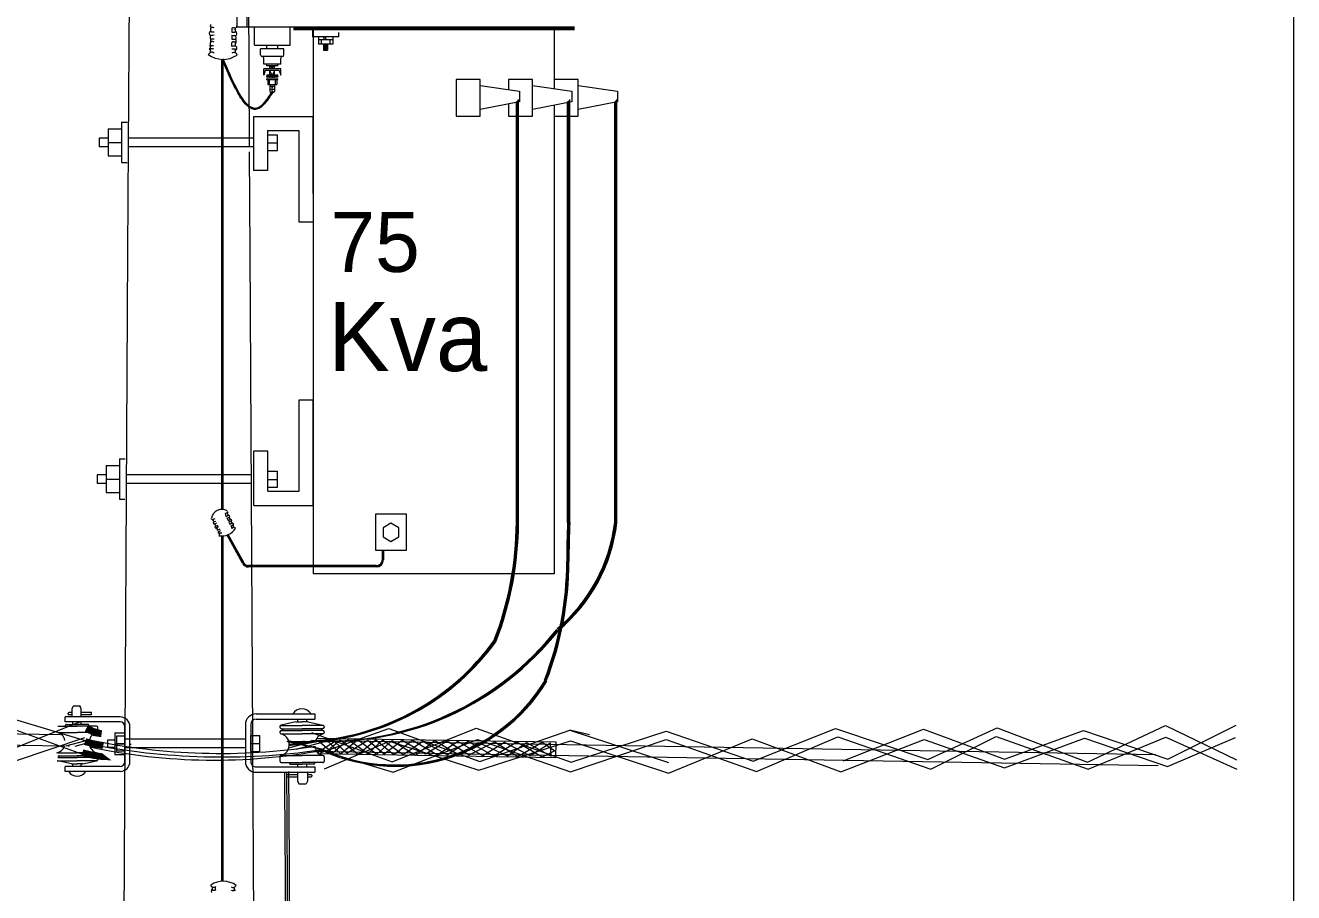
# Model space of a CAD drawing. Extents: x 604418 to 606014, y 1310869 to 1312555.
# Drawn here: x 605498.37 to 605522.3, y 1310972.07 to 1310988.43 of the extents above; entities that cross this region are included whole.
import ezdxf

# ---------------------------------------------------------------- set-up
doc = ezdxf.new("R2010")
doc.units = 0
doc.header["$MEASUREMENT"] = 0
doc.layers.add('1-Cartografia', color=7, linetype='Continuous', lineweight=13)

msp = doc.modelspace()

# ---------------------------------------------------------------- hatches: boundary and pattern name
at = {"layer": '1-Cartografia'}
for points in [[(605499.496, 1310975.109), (605499.557, 1310975.23), (605499.655, 1310975.022)], [(605499.557, 1310975.23), (605499.655, 1310975.022), (605499.677, 1310975.169)], [(605499.655, 1310975.022), (605499.677, 1310975.169), (605499.803, 1310975)], [(605499.677, 1310975.169), (605499.803, 1310975), (605499.821, 1310975.127)], [(605499.48, 1310974.854), (605499.52, 1310974.977), (605499.667, 1310974.805)], [(605499.52, 1310974.977), (605499.667, 1310974.805), (605499.706, 1310974.928)], [(605499.667, 1310974.805), (605499.706, 1310974.928), (605499.836, 1310974.78)], [(605499.706, 1310974.928), (605499.836, 1310974.78), (605499.854, 1310974.907)], [(605499.429, 1310974.646), (605499.468, 1310974.769), (605499.636, 1310974.594)], [(605499.468, 1310974.769), (605499.636, 1310974.594), (605499.655, 1310974.721)], [(605499.636, 1310974.594), (605499.655, 1310974.721), (605499.805, 1310974.57)], [(605499.655, 1310974.721), (605499.805, 1310974.57), (605499.823, 1310974.696)], [(605499.805, 1310974.57), (605499.823, 1310974.696), (605499.998, 1310974.563)]]:
    msp.add_hatch(color=7, dxfattribs=at).paths.add_polyline_path(points)

# ---------------------------------------------------------------- linework, layer by layer
at = {"layer": '1-Cartografia', "color": 7}
for p, q in [((605522.299, 1311007.482), (605522.299, 1310931.081)), ((605500.389, 1310999.032), (605500.315, 1310986.157)), ((605502.522, 1310999.032), (605502.596, 1310986.157)), ((605502.364, 1310988.624), (605502.364, 1310988.407)), ((605502.554, 1310988.621), (605502.554, 1310988.4)), ((605501.844, 1310988.311), (605501.869, 1310988.319)), ((605502.312, 1310988.353), (605502.312, 1310988.351)), ((605502.36, 1310988.304), (605502.335, 1310988.313)), ((605502.364, 1310988.407), (605502.587, 1310988.407)), ((605502.554, 1310988.405), (605504.462, 1310988.405)), ((605502.694, 1310988.058), (605502.694, 1310988.412)), ((605503.368, 1310988.051), (605503.368, 1310988.405)), ((605503.433, 1310988.409), (605508.731, 1310988.409)), ((605503.433, 1310988.382), (605508.731, 1310988.382)), ((605503.433, 1310988.382), (605508.731, 1310988.382)), ((605503.433, 1310988.355), (605508.731, 1310988.355)), ((605503.791, 1310988.306), (605503.791, 1310988.218)), ((605504.285, 1310988.218), (605503.791, 1310988.218)), ((605503.792, 1310988.407), (605503.792, 1310988.302)), ((605503.806, 1310978.081), (605503.806, 1310988.355)), ((605503.901, 1310988.218), (605503.901, 1310988.08)), ((605504.016, 1310988.163), (605503.996, 1310988.218)), ((605504.052, 1310988.163), (605504.032, 1310988.218)), ((605504.175, 1310988.218), (605504.175, 1310988.08)), ((605504.285, 1310988.218), (605504.285, 1310988.302)), ((605508.349, 1310988.355), (605508.349, 1310987.241)), ((605503.368, 1310988.051), (605502.695, 1310988.051)), ((605502.811, 1310987.875), (605502.811, 1310987.992)), ((605503.251, 1310987.992), (605502.812, 1310987.992)), ((605502.929, 1310987.992), (605502.929, 1310988.051)), ((605503.134, 1310987.992), (605503.134, 1310988.051)), ((605503.251, 1310987.875), (605503.251, 1310987.992)), ((605504.175, 1310988.163), (605503.901, 1310988.163)), ((605504.175, 1310988.08), (605503.901, 1310988.08)), ((605503.955, 1310988.163), (605503.955, 1310988.08)), ((605503.999, 1310988.08), (605503.999, 1310987.963)), ((605503.999, 1310988.041), (605504.076, 1310988.041)), ((605503.999, 1310988.001), (605504.076, 1310988.001)), ((605503.999, 1310987.963), (605504.076, 1310987.963)), ((605504.013, 1310988.059), (605504.059, 1310988.059)), ((605504.013, 1310988.022), (605504.059, 1310988.022)), ((605504.013, 1310987.983), (605504.059, 1310987.983)), ((605504.076, 1310988.08), (605504.076, 1310987.963)), ((605504.12, 1310988.163), (605504.12, 1310988.08)), ((605502.075, 1310987.794), (605502.075, 1310979.297)), ((605502.088, 1310987.793), (605502.088, 1310979.297)), ((605502.101, 1310987.793), (605502.101, 1310979.296)), ((605503.221, 1310987.846), (605502.842, 1310987.846)), ((605502.87, 1310987.7), (605502.87, 1310987.817)), ((605503.192, 1310987.7), (605503.192, 1310987.817)), ((605503.192, 1310987.7), (605502.87, 1310987.7)), ((605502.87, 1310987.495), (605502.87, 1310987.612)), ((605503.192, 1310987.612), (605502.87, 1310987.612)), ((605502.9, 1310987.583), (605502.87, 1310987.495)), ((605503.163, 1310987.583), (605502.9, 1310987.583)), ((605502.929, 1310987.67), (605502.929, 1310987.7)), ((605503.134, 1310987.67), (605502.929, 1310987.67)), ((605502.988, 1310987.495), (605502.929, 1310987.495)), ((605502.986, 1310987.654), (605503.075, 1310987.654)), ((605502.986, 1310987.564), (605502.997, 1310987.564)), ((605502.986, 1310987.505), (605503.026, 1310987.505)), ((605502.988, 1310987.612), (605502.988, 1310987.67)), ((605503.075, 1310987.612), (605502.988, 1310987.612)), ((605502.988, 1310987.495), (605502.988, 1310987.583)), ((605503.031, 1310987.495), (605502.988, 1310987.583)), ((605503.075, 1310987.495), (605502.988, 1310987.495)), ((605503.016, 1310987.624), (605503.045, 1310987.624)), ((605503.075, 1310987.583), (605503.031, 1310987.495)), ((605503.037, 1310987.505), (605503.075, 1310987.505)), ((605503.066, 1310987.564), (605503.075, 1310987.564)), ((605503.075, 1310987.612), (605503.075, 1310987.67)), ((605503.075, 1310987.495), (605503.075, 1310987.583)), ((605503.134, 1310987.495), (605503.075, 1310987.495)), ((605503.134, 1310987.67), (605503.134, 1310987.7)), ((605503.163, 1310987.583), (605503.192, 1310987.495)), ((605503.192, 1310987.495), (605503.192, 1310987.612)), ((605502.988, 1310987.437), (605502.927, 1310987.437)), ((605503.13, 1310987.408), (605502.927, 1310987.408)), ((605503.134, 1310987.466), (605502.929, 1310987.466)), ((605502.945, 1310987.405), (605502.945, 1310987.317)), ((605502.945, 1310987.317), (605503.115, 1310987.317)), ((605502.975, 1310987.405), (605502.975, 1310987.317)), ((605502.986, 1310987.317), (605502.986, 1310987.185)), ((605502.986, 1310987.288), (605503.074, 1310987.288)), ((605502.988, 1310987.437), (605502.988, 1310987.466)), ((605503.075, 1310987.437), (605502.988, 1310987.437)), ((605503.016, 1310987.452), (605503.045, 1310987.452)), ((605503.016, 1310987.259), (605503.045, 1310987.259)), ((605503.074, 1310987.317), (605503.074, 1310987.185)), ((605503.075, 1310987.437), (605503.075, 1310987.466)), ((605503.13, 1310987.437), (605503.075, 1310987.437)), ((605503.086, 1310987.405), (605503.086, 1310987.317)), ((605503.115, 1310987.405), (605503.115, 1310987.317)), ((605506.955, 1310987.414), (605506.501, 1310987.414)), ((605506.501, 1310987.414), (605506.501, 1310986.722)), ((605506.955, 1310986.722), (605506.955, 1310987.414)), ((605506.956, 1310987.298), (605507.697, 1310987.194)), ((605507.94, 1310987.414), (605507.485, 1310987.414)), ((605507.485, 1310987.414), (605507.485, 1310987.224)), ((605507.94, 1310986.722), (605507.94, 1310987.414)), ((605507.941, 1310987.298), (605508.681, 1310987.194)), ((605508.802, 1310987.414), (605508.347, 1310987.414)), ((605508.347, 1310987.414), (605508.347, 1310987.241)), ((605508.802, 1310986.722), (605508.802, 1310987.414)), ((605508.803, 1310987.298), (605509.544, 1310987.194)), ((605502.986, 1310987.23), (605503.074, 1310987.23)), ((605503.016, 1310987.2), (605503.045, 1310987.2)), ((605507.649, 1310979.052), (605507.649, 1310987.005)), ((605507.663, 1310979.052), (605507.663, 1310987.018)), ((605507.676, 1310979.053), (605507.676, 1310987.032)), ((605507.697, 1310987.194), (605507.697, 1310986.994)), ((605508.616, 1310979.052), (605508.616, 1310987.005)), ((605508.63, 1310979.052), (605508.63, 1310987.018)), ((605508.643, 1310979.053), (605508.643, 1310987.032)), ((605508.681, 1310987.194), (605508.681, 1310986.994)), ((605509.506, 1310979.052), (605509.506, 1310987.005)), ((605509.52, 1310979.052), (605509.52, 1310987.018)), ((605509.533, 1310979.053), (605509.533, 1310987.032)), ((605509.544, 1310987.194), (605509.544, 1310986.994)), ((605507.697, 1310986.994), (605506.955, 1310986.849)), ((605507.485, 1310986.952), (605507.485, 1310986.722)), ((605507.636, 1310979.052), (605507.636, 1310986.991)), ((605508.681, 1310986.994), (605507.94, 1310986.849)), ((605508.347, 1310986.929), (605508.347, 1310986.722)), ((605508.349, 1310986.929), (605508.349, 1310978.081)), ((605508.603, 1310979.052), (605508.603, 1310986.991)), ((605509.544, 1310986.994), (605508.802, 1310986.849)), ((605509.493, 1310979.052), (605509.493, 1310986.991)), ((605500.189, 1310986.606), (605500.189, 1310985.845)), ((605500.189, 1310986.606), (605500.295, 1310986.606)), ((605502.676, 1310986.717), (605502.676, 1310985.692)), ((605502.676, 1310986.717), (605503.799, 1310986.717)), ((605503.799, 1310986.717), (605503.799, 1310985.261)), ((605506.501, 1310986.722), (605506.955, 1310986.722)), ((605507.485, 1310986.722), (605507.94, 1310986.722)), ((605508.347, 1310986.722), (605508.802, 1310986.722)), ((605499.766, 1310986.306), (605499.766, 1310986.139)), ((605499.935, 1310986.306), (605499.766, 1310986.306)), ((605499.935, 1310986.479), (605499.935, 1310985.972)), ((605499.935, 1310986.479), (605500.189, 1310986.479)), ((605502.676, 1310986.306), (605500.315, 1310986.306)), ((605502.943, 1310986.45), (605502.943, 1310985.692)), ((605502.943, 1310986.45), (605503.532, 1310986.45)), ((605502.96, 1310986.37), (605503.127, 1310986.37)), ((605503.127, 1310986.07), (605503.127, 1310986.37)), ((605503.532, 1310986.45), (605503.532, 1310984.727)), ((605499.935, 1310986.139), (605499.766, 1310986.139)), ((605499.935, 1310986.225), (605500.189, 1310986.225)), ((605500.315, 1310986.157), (605500.303, 1310984.169)), ((605502.676, 1310986.139), (605500.314, 1310986.139)), ((605502.596, 1310986.048), (605502.607, 1310984.169)), ((605502.96, 1310986.22), (605503.127, 1310986.22)), ((605502.96, 1310986.07), (605503.127, 1310986.07)), ((605499.935, 1310985.972), (605500.189, 1310985.972)), ((605500.189, 1310985.845), (605500.291, 1310985.845)), ((605502.943, 1310985.692), (605502.676, 1310985.692)), ((605503.532, 1310984.727), (605503.799, 1310984.727)), ((605500.303, 1310984.169), (605500.215, 1310968.887)), ((605502.607, 1310984.169), (605502.694, 1310969.051)), ((605503.537, 1310981.364), (605503.804, 1310981.364)), ((605503.537, 1310979.641), (605503.537, 1310981.364)), ((605503.804, 1310979.374), (605503.804, 1310981.364)), ((605502.948, 1310980.399), (605502.681, 1310980.399)), ((605502.681, 1310979.374), (605502.681, 1310980.399)), ((605502.948, 1310979.641), (605502.948, 1310980.399)), ((605499.895, 1310980.125), (605500.148, 1310980.125)), ((605499.895, 1310980.125), (605499.895, 1310979.618)), ((605500.148, 1310980.252), (605500.255, 1310980.252)), ((605500.148, 1310980.252), (605500.148, 1310979.492)), ((605499.725, 1310979.953), (605499.725, 1310979.786)), ((605499.895, 1310979.953), (605499.725, 1310979.953)), ((605499.895, 1310979.872), (605500.148, 1310979.872)), ((605502.631, 1310979.953), (605500.279, 1310979.953)), ((605502.96, 1310980.017), (605503.127, 1310980.017)), ((605502.96, 1310979.866), (605503.127, 1310979.866)), ((605503.127, 1310979.716), (605503.127, 1310980.017)), ((605499.895, 1310979.786), (605499.725, 1310979.786)), ((605499.895, 1310979.618), (605500.148, 1310979.618)), ((605502.632, 1310979.786), (605500.278, 1310979.786)), ((605502.948, 1310979.641), (605503.537, 1310979.641)), ((605502.96, 1310979.716), (605503.127, 1310979.716)), ((605500.148, 1310979.492), (605500.25, 1310979.492)), ((605502.681, 1310979.374), (605503.804, 1310979.374)), ((605501.909, 1310979.105), (605501.894, 1310979.103)), ((605502.18, 1310979.23), (605502.191, 1310979.24)), ((605502.185, 1310979.243), (605502.186, 1310979.242)), ((605502.215, 1310979.191), (605502.198, 1310979.189)), ((605505.563, 1310979.207), (605504.977, 1310979.207)), ((605504.977, 1310979.207), (605504.977, 1310978.529)), ((605505.563, 1310978.529), (605505.563, 1310979.207)), ((605501.916, 1310979.053), (605501.928, 1310979.064)), ((605505.271, 1310979.036), (605505.123, 1310978.951)), ((605505.123, 1310978.951), (605505.123, 1310978.779)), ((605505.419, 1310978.951), (605505.271, 1310979.036)), ((605505.419, 1310978.779), (605505.419, 1310978.951)), ((605502.075, 1310978.796), (605502.075, 1310973.838)), ((605502.088, 1310978.797), (605502.088, 1310973.84)), ((605502.101, 1310978.797), (605502.101, 1310973.841)), ((605502.469, 1310978.282), (605502.178, 1310978.814)), ((605502.481, 1310978.288), (605502.19, 1310978.82)), ((605502.492, 1310978.294), (605502.202, 1310978.827)), ((605505.123, 1310978.779), (605505.271, 1310978.694)), ((605505.271, 1310978.694), (605505.419, 1310978.779)), ((605504.977, 1310978.529), (605505.563, 1310978.529)), ((605505.104, 1310978.529), (605505.104, 1310978.346)), ((605505.117, 1310978.529), (605505.117, 1310978.346)), ((605505.131, 1310978.529), (605505.131, 1310978.346)), ((605504.997, 1310978.239), (605502.586, 1310978.239)), ((605504.997, 1310978.225), (605502.586, 1310978.225)), ((605504.997, 1310978.212), (605502.586, 1310978.212)), ((605508.349, 1310978.081), (605503.806, 1310978.081)), ((605499.255, 1310975.537), (605499.276, 1310975.583)), ((605499.255, 1310975.537), (605499.276, 1310975.583)), ((605499.255, 1310975.384), (605499.255, 1310975.537)), ((605499.255, 1310975.384), (605499.255, 1310975.537)), ((605499.389, 1310975.583), (605499.276, 1310975.583)), ((605499.405, 1310975.583), (605499.276, 1310975.583)), ((605499.428, 1310975.535), (605499.405, 1310975.583)), ((605499.428, 1310975.535), (605499.406, 1310975.58)), ((605499.428, 1310975.382), (605499.428, 1310975.535)), ((605499.428, 1310975.382), (605499.428, 1310975.535)), ((605499.029, 1310975.043), (605481.534, 1310975.338)), ((605499.51, 1310974.931), (605498.107, 1310975.351)), ((605499.407, 1310975.291), (605498.172, 1310974.791)), ((605500.159, 1310975.382), (605499.125, 1310975.382)), ((605499.125, 1310975.288), (605499.125, 1310975.382)), ((605499.125, 1310975.288), (605499.125, 1310975.382)), ((605499.428, 1310975.382), (605499.125, 1310975.382)), ((605500.159, 1310975.288), (605499.125, 1310975.288)), ((605499.428, 1310975.288), (605499.125, 1310975.288)), ((605499.18, 1310975.435), (605499.18, 1310975.452)), ((605499.18, 1310975.435), (605499.18, 1310975.452)), ((605499.254, 1310975.464), (605499.192, 1310975.464)), ((605499.254, 1310975.464), (605499.192, 1310975.464)), ((605499.254, 1310975.423), (605499.192, 1310975.423)), ((605499.254, 1310975.423), (605499.192, 1310975.423)), ((605499.272, 1310975.241), (605499.272, 1310975.288)), ((605499.272, 1310975.241), (605499.272, 1310975.288)), ((605499.624, 1310975.464), (605499.428, 1310975.464)), ((605499.624, 1310975.464), (605499.428, 1310975.464)), ((605499.624, 1310975.423), (605499.428, 1310975.423)), ((605499.624, 1310975.423), (605499.428, 1310975.423)), ((605500.159, 1310975.382), (605499.428, 1310975.382)), ((605500.159, 1310975.288), (605499.428, 1310975.288)), ((605499.428, 1310975.241), (605499.428, 1310975.288)), ((605499.428, 1310975.241), (605499.428, 1310975.288)), ((605499.624, 1310975.423), (605499.624, 1310975.464)), ((605499.624, 1310975.423), (605499.624, 1310975.464)), ((605502.726, 1310975.438), (605503.834, 1310975.438)), ((605502.726, 1310975.438), (605503.834, 1310975.438)), ((605502.726, 1310975.338), (605503.834, 1310975.338)), ((605502.726, 1310975.338), (605503.834, 1310975.338)), ((605503.477, 1310975.288), (605503.202, 1310975.227)), ((605503.477, 1310975.288), (605503.202, 1310975.227)), ((605503.477, 1310975.288), (605503.593, 1310975.288)), ((605503.477, 1310975.288), (605503.593, 1310975.288)), ((605503.51, 1310975.338), (605503.51, 1310975.288)), ((605503.51, 1310975.338), (605503.51, 1310975.288)), ((605503.71, 1310975.288), (605503.593, 1310975.288)), ((605503.71, 1310975.288), (605503.593, 1310975.288)), ((605503.677, 1310975.338), (605503.677, 1310975.288)), ((605503.677, 1310975.338), (605503.677, 1310975.288)), ((605503.71, 1310975.288), (605503.984, 1310975.227)), ((605503.71, 1310975.288), (605503.984, 1310975.227)), ((605503.834, 1310975.438), (605503.834, 1310975.338)), ((605503.834, 1310975.438), (605503.834, 1310975.338)), ((605499.114, 1310974.83), (605481.567, 1310975.129)), ((605499.649, 1310974.606), (605498.124, 1310975.154)), ((605498.985, 1310975.21), (605499.35, 1310975.21)), ((605498.985, 1310975.21), (605499.35, 1310975.21)), ((605498.985, 1310975.086), (605499.35, 1310975.086)), ((605498.985, 1310975.086), (605499.35, 1310975.086)), ((605499.13, 1310975.21), (605499.131, 1310975.229)), ((605499.13, 1310975.21), (605499.131, 1310975.229)), ((605499.144, 1310975.241), (605499.35, 1310975.241)), ((605499.144, 1310975.241), (605499.35, 1310975.241)), ((605499.556, 1310975.241), (605499.35, 1310975.241)), ((605499.556, 1310975.241), (605499.35, 1310975.241)), ((605499.715, 1310975.21), (605499.35, 1310975.21)), ((605499.715, 1310975.21), (605499.35, 1310975.21)), ((605499.715, 1310975.086), (605499.35, 1310975.086)), ((605499.715, 1310975.086), (605499.35, 1310975.086)), ((605499.569, 1310975.21), (605499.568, 1310975.229)), ((605499.569, 1310975.21), (605499.568, 1310975.229)), ((605499.74, 1310975.111), (605499.74, 1310975.185)), ((605499.74, 1310975.111), (605499.74, 1310975.185)), ((605500.059, 1310975.079), (605500.249, 1310975.079)), ((605500.059, 1310975.079), (605500.059, 1310974.674)), ((605500.253, 1310974.541), (605500.253, 1310975.195)), ((605500.253, 1310974.541), (605500.253, 1310975.195)), ((605500.346, 1310974.541), (605500.346, 1310975.195)), ((605502.526, 1310975.238), (605502.526, 1310974.538)), ((605502.626, 1310975.238), (605502.626, 1310974.538)), ((605502.626, 1310975.238), (605502.626, 1310974.538)), ((605503.176, 1310975.2), (605503.176, 1310975.187)), ((605503.176, 1310975.2), (605503.176, 1310975.187)), ((605503.176, 1310975.1), (605503.176, 1310975.087)), ((605503.176, 1310975.1), (605503.176, 1310975.087)), ((605503.187, 1310975.222), (605503.593, 1310975.222)), ((605503.187, 1310975.222), (605503.593, 1310975.222)), ((605503.187, 1310975.222), (605503.593, 1310975.222)), ((605503.187, 1310975.222), (605503.593, 1310975.222)), ((605503.187, 1310975.222), (605503.593, 1310975.222)), ((605503.187, 1310975.222), (605503.593, 1310975.222)), ((605503.202, 1310975.227), (605503.197, 1310975.226)), ((605503.202, 1310975.227), (605503.197, 1310975.226)), ((605503.203, 1310975.16), (605503.216, 1310975.16)), ((605503.203, 1310975.16), (605503.216, 1310975.16)), ((605503.203, 1310975.16), (605503.593, 1310975.16)), ((605503.203, 1310975.16), (605503.593, 1310975.16)), ((605503.203, 1310975.127), (605503.216, 1310975.127)), ((605503.203, 1310975.127), (605503.216, 1310975.127)), ((605503.203, 1310975.127), (605503.593, 1310975.127)), ((605503.203, 1310975.127), (605503.593, 1310975.127)), ((605503.203, 1310975.06), (605503.593, 1310975.06)), ((605503.203, 1310975.06), (605503.593, 1310975.06)), ((605503.23, 1310975.147), (605503.23, 1310975.14)), ((605503.23, 1310975.147), (605503.23, 1310975.14)), ((605503.999, 1310975.222), (605503.593, 1310975.222)), ((605503.999, 1310975.222), (605503.593, 1310975.222)), ((605503.999, 1310975.222), (605503.593, 1310975.222)), ((605503.999, 1310975.222), (605503.593, 1310975.222)), ((605503.999, 1310975.222), (605503.593, 1310975.222)), ((605503.999, 1310975.222), (605503.593, 1310975.222)), ((605503.984, 1310975.16), (605503.593, 1310975.16)), ((605503.984, 1310975.16), (605503.593, 1310975.16)), ((605503.984, 1310975.127), (605503.593, 1310975.127)), ((605503.984, 1310975.127), (605503.593, 1310975.127)), ((605503.984, 1310975.06), (605503.593, 1310975.06)), ((605503.984, 1310975.06), (605503.593, 1310975.06)), ((605503.769, 1310975.086), (605505.295, 1310974.537)), ((605503.933, 1310974.703), (605505.23, 1310975.166)), ((605503.957, 1310975.147), (605503.957, 1310975.14)), ((605503.957, 1310975.147), (605503.957, 1310975.14)), ((605503.984, 1310975.16), (605503.97, 1310975.16)), ((605503.984, 1310975.16), (605503.97, 1310975.16)), ((605503.984, 1310975.127), (605503.97, 1310975.127)), ((605503.984, 1310975.127), (605503.97, 1310975.127)), ((605503.984, 1310975.227), (605503.99, 1310975.226)), ((605503.984, 1310975.227), (605503.99, 1310975.226)), ((605504.01, 1310975.2), (605504.01, 1310975.187)), ((605504.01, 1310975.2), (605504.01, 1310975.187)), ((605504.01, 1310975.1), (605504.01, 1310975.087)), ((605504.01, 1310975.1), (605504.01, 1310975.087)), ((605505.23, 1310975.166), (605506.946, 1310974.541)), ((605505.295, 1310974.537), (605506.881, 1310975.17)), ((605506.881, 1310975.17), (605508.672, 1310974.531)), ((605506.946, 1310974.541), (605508.642, 1310975.13)), ((605508.642, 1310975.13), (605510.509, 1310974.524)), ((605509.019, 1310975.042), (605508.642, 1310975.13)), ((605508.672, 1310974.531), (605510.46, 1310975.114)), ((605510.46, 1310975.114), (605512.106, 1310974.549)), ((605512.106, 1310974.549), (605513.654, 1310975.166)), ((605513.654, 1310975.166), (605515.401, 1310974.576)), ((605513.804, 1310974.55), (605515.314, 1310975.15)), ((605515.314, 1310975.15), (605516.847, 1310974.583)), ((605515.401, 1310974.576), (605516.706, 1310975.179)), ((605516.706, 1310975.179), (605518.411, 1310974.526)), ((605516.847, 1310974.583), (605518.336, 1310975.128)), ((605518.336, 1310975.128), (605519.926, 1310974.585)), ((605518.411, 1310974.526), (605519.881, 1310975.222)), ((605519.881, 1310975.222), (605521.222, 1310974.573)), ((605519.926, 1310974.585), (605521.215, 1310975.226)), ((605499.486, 1310974.986), (605498.181, 1310974.547)), ((605499.581, 1310974.951), (605499.132, 1310974.83)), ((605499.198, 1310974.83), (605499.182, 1310974.826)), ((605499.574, 1310974.898), (605499.305, 1310974.826)), ((605499.923, 1310974.941), (605499.923, 1310974.807)), ((605500.059, 1310974.941), (605499.923, 1310974.941)), ((605500.059, 1310974.807), (605499.923, 1310974.807)), ((605500.059, 1310974.876), (605500.249, 1310974.876)), ((605500.249, 1310975.017), (605500.093, 1310975.017)), ((605500.093, 1310975.017), (605500.093, 1310974.736)), ((605500.249, 1310974.876), (605500.093, 1310974.876)), ((605502.522, 1310974.965), (605500.244, 1310974.965)), ((605502.522, 1310974.798), (605500.244, 1310974.798)), ((605500.249, 1310975.017), (605500.249, 1310974.736)), ((605500.346, 1310974.868), (605500.368, 1310974.868)), ((605502.63, 1310975.029), (605502.796, 1310975.029)), ((605502.63, 1310974.729), (605502.63, 1310975.029)), ((605502.63, 1310974.879), (605502.796, 1310974.879)), ((605502.796, 1310974.729), (605502.796, 1310975.029)), ((605503.345, 1310974.799), (605503.827, 1310974.928)), ((605503.353, 1310974.856), (605503.642, 1310974.933)), ((605503.485, 1310974.772), (605504.066, 1310974.928)), ((605503.756, 1310974.928), (605503.773, 1310974.933)), ((605519.7, 1310974.669), (605503.773, 1310974.937)), ((605503.874, 1310974.705), (605504.204, 1310974.917)), ((605503.876, 1310974.983), (605508.379, 1310974.909)), ((605504.173, 1310974.695), (605503.912, 1310974.918)), ((605504.017, 1310974.399), (605505.243, 1310974.923)), ((605504.31, 1310974.946), (605504.039, 1310974.71)), ((605504.053, 1310974.948), (605504.316, 1310974.684)), ((605504.461, 1310974.952), (605504.173, 1310974.695)), ((605504.204, 1310974.917), (605504.437, 1310974.698)), ((605504.651, 1310974.675), (605504.31, 1310974.946)), ((605504.316, 1310974.684), (605504.643, 1310974.958)), ((605504.437, 1310974.698), (605504.831, 1310974.945)), ((605504.835, 1310974.688), (605504.461, 1310974.952)), ((605504.643, 1310974.958), (605505.006, 1310974.68)), ((605504.988, 1310974.942), (605504.651, 1310974.675)), ((605504.831, 1310974.945), (605505.143, 1310974.684)), ((605505.113, 1310974.942), (605504.835, 1310974.688)), ((605505.325, 1310974.666), (605504.988, 1310974.942)), ((605505.006, 1310974.68), (605505.292, 1310974.939)), ((605505.498, 1310974.667), (605505.113, 1310974.942)), ((605505.143, 1310974.684), (605505.48, 1310974.945)), ((605505.243, 1310974.923), (605506.927, 1310974.374)), ((605505.292, 1310974.939), (605505.732, 1310974.662)), ((605505.311, 1310974.34), (605506.906, 1310974.954)), ((605505.677, 1310974.936), (605505.325, 1310974.666)), ((605505.48, 1310974.945), (605505.922, 1310974.684)), ((605505.869, 1310974.921), (605505.498, 1310974.667)), ((605506.149, 1310974.662), (605505.677, 1310974.936)), ((605505.732, 1310974.662), (605506.099, 1310974.936)), ((605506.339, 1310974.664), (605505.869, 1310974.921)), ((605505.922, 1310974.684), (605506.332, 1310974.931)), ((605506.099, 1310974.936), (605506.55, 1310974.666)), ((605506.529, 1310974.92), (605506.149, 1310974.662)), ((605506.332, 1310974.931), (605506.747, 1310974.667)), ((605506.73, 1310974.921), (605506.339, 1310974.664)), ((605507.005, 1310974.649), (605506.529, 1310974.92)), ((605506.55, 1310974.666), (605506.925, 1310974.9)), ((605507.213, 1310974.64), (605506.73, 1310974.921)), ((605506.747, 1310974.667), (605507.227, 1310974.911)), ((605506.906, 1310974.954), (605508.66, 1310974.345)), ((605506.925, 1310974.9), (605507.466, 1310974.645)), ((605506.927, 1310974.374), (605508.658, 1310974.933)), ((605507.413, 1310974.899), (605507.005, 1310974.649)), ((605507.646, 1310974.907), (605507.213, 1310974.64)), ((605507.227, 1310974.911), (605507.666, 1310974.636)), ((605507.895, 1310974.645), (605507.413, 1310974.899)), ((605507.466, 1310974.645), (605507.827, 1310974.897)), ((605508.126, 1310974.623), (605507.646, 1310974.907)), ((605507.666, 1310974.636), (605508.123, 1310974.907)), ((605507.827, 1310974.897), (605508.292, 1310974.643)), ((605508.282, 1310974.889), (605507.895, 1310974.645)), ((605508.123, 1310974.907), (605508.359, 1310974.743)), ((605508.292, 1310974.643), (605508.282, 1310974.889)), ((605508.379, 1310974.909), (605508.372, 1310974.61)), ((605508.658, 1310974.933), (605510.506, 1310974.319)), ((605508.66, 1310974.345), (605510.46, 1310974.956)), ((605510.46, 1310974.956), (605512.169, 1310974.35)), ((605510.506, 1310974.319), (605512.085, 1310974.97)), ((605512.085, 1310974.97), (605513.755, 1310974.348)), ((605512.169, 1310974.35), (605513.701, 1310975.004)), ((605513.701, 1310975.004), (605515.455, 1310974.395)), ((605513.755, 1310974.348), (605515.33, 1310974.953)), ((605515.33, 1310974.953), (605516.847, 1310974.424)), ((605515.455, 1310974.395), (605516.687, 1310975.012)), ((605516.687, 1310975.012), (605518.422, 1310974.395)), ((605516.847, 1310974.424), (605518.355, 1310974.978)), ((605518.355, 1310974.978), (605519.918, 1310974.446)), ((605518.422, 1310974.395), (605519.886, 1310974.998)), ((605519.886, 1310974.998), (605521.23, 1310974.395)), ((605519.918, 1310974.446), (605521.201, 1310974.994)), ((605498.971, 1310974.556), (605499.35, 1310974.556)), ((605498.971, 1310974.556), (605499.35, 1310974.556)), ((605498.971, 1310974.556), (605499.35, 1310974.556)), ((605498.971, 1310974.556), (605499.35, 1310974.556)), ((605498.971, 1310974.556), (605499.35, 1310974.556)), ((605498.971, 1310974.556), (605499.35, 1310974.556)), ((605498.985, 1310974.707), (605499.35, 1310974.707)), ((605498.985, 1310974.707), (605499.35, 1310974.707)), ((605498.985, 1310974.645), (605498.998, 1310974.645)), ((605498.985, 1310974.645), (605498.998, 1310974.645)), ((605498.985, 1310974.645), (605499.35, 1310974.645)), ((605498.985, 1310974.645), (605499.35, 1310974.645)), ((605498.985, 1310974.614), (605498.998, 1310974.614)), ((605498.985, 1310974.614), (605498.998, 1310974.614)), ((605498.985, 1310974.614), (605499.35, 1310974.614)), ((605498.985, 1310974.614), (605499.35, 1310974.614)), ((605499.01, 1310974.626), (605499.01, 1310974.633)), ((605499.01, 1310974.626), (605499.01, 1310974.633)), ((605499.714, 1310974.707), (605499.35, 1310974.707)), ((605499.714, 1310974.707), (605499.35, 1310974.707)), ((605499.714, 1310974.645), (605499.35, 1310974.645)), ((605499.714, 1310974.645), (605499.35, 1310974.645)), ((605499.714, 1310974.614), (605499.35, 1310974.614)), ((605499.714, 1310974.614), (605499.35, 1310974.614)), ((605499.729, 1310974.556), (605499.35, 1310974.556)), ((605499.729, 1310974.556), (605499.35, 1310974.556)), ((605499.729, 1310974.556), (605499.35, 1310974.556)), ((605499.729, 1310974.556), (605499.35, 1310974.556)), ((605499.729, 1310974.556), (605499.35, 1310974.556)), ((605499.729, 1310974.556), (605499.35, 1310974.556)), ((605499.689, 1310974.626), (605499.689, 1310974.633)), ((605499.689, 1310974.626), (605499.689, 1310974.633)), ((605499.714, 1310974.645), (605499.702, 1310974.645)), ((605499.714, 1310974.645), (605499.702, 1310974.645)), ((605499.714, 1310974.614), (605499.702, 1310974.614)), ((605499.714, 1310974.614), (605499.702, 1310974.614)), ((605499.739, 1310974.67), (605499.739, 1310974.682)), ((605499.739, 1310974.67), (605499.739, 1310974.682)), ((605499.739, 1310974.577), (605499.739, 1310974.589)), ((605499.739, 1310974.577), (605499.739, 1310974.589)), ((605500.059, 1310974.674), (605500.249, 1310974.674)), ((605500.249, 1310974.736), (605500.093, 1310974.736)), ((605502.63, 1310974.729), (605502.796, 1310974.729)), ((605503.175, 1310974.628), (605503.175, 1310974.548)), ((605503.175, 1310974.628), (605503.175, 1310974.548)), ((605503.202, 1310974.654), (605503.593, 1310974.654)), ((605503.202, 1310974.654), (605503.593, 1310974.654)), ((605503.985, 1310974.654), (605503.593, 1310974.654)), ((605503.985, 1310974.654), (605503.593, 1310974.654)), ((605519.742, 1310974.457), (605503.806, 1310974.728)), ((605508.372, 1310974.61), (605503.888, 1310974.687)), ((605503.908, 1310974.76), (605505.311, 1310974.34)), ((605504.011, 1310974.628), (605504.011, 1310974.548)), ((605504.011, 1310974.628), (605504.011, 1310974.548)), ((605508.359, 1310974.743), (605508.126, 1310974.623)), ((605498.985, 1310974.551), (605498.979, 1310974.552)), ((605498.985, 1310974.551), (605498.979, 1310974.552)), ((605499.241, 1310974.494), (605498.985, 1310974.551)), ((605499.241, 1310974.494), (605498.985, 1310974.551)), ((605500.159, 1310974.447), (605499.125, 1310974.447)), ((605500.159, 1310974.447), (605499.125, 1310974.447)), ((605499.125, 1310974.354), (605499.125, 1310974.447)), ((605499.125, 1310974.354), (605499.125, 1310974.447)), ((605500.159, 1310974.354), (605499.125, 1310974.354)), ((605500.159, 1310974.354), (605499.125, 1310974.354)), ((605499.241, 1310974.494), (605499.35, 1310974.494)), ((605499.241, 1310974.494), (605499.35, 1310974.494)), ((605499.272, 1310974.447), (605499.272, 1310974.494)), ((605499.272, 1310974.447), (605499.272, 1310974.494)), ((605499.459, 1310974.494), (605499.35, 1310974.494)), ((605499.459, 1310974.494), (605499.35, 1310974.494)), ((605499.428, 1310974.447), (605499.428, 1310974.494)), ((605499.428, 1310974.447), (605499.428, 1310974.494)), ((605499.459, 1310974.494), (605499.714, 1310974.551)), ((605499.459, 1310974.494), (605499.714, 1310974.551)), ((605499.714, 1310974.551), (605499.72, 1310974.552)), ((605499.714, 1310974.551), (605499.72, 1310974.552)), ((605502.726, 1310974.437), (605503.51, 1310974.437)), ((605502.726, 1310974.437), (605503.834, 1310974.437)), ((605502.726, 1310974.337), (605503.51, 1310974.337)), ((605502.726, 1310974.337), (605503.834, 1310974.337)), ((605503.202, 1310974.521), (605503.593, 1310974.521)), ((605503.202, 1310974.521), (605503.593, 1310974.521)), ((605503.358, 1310974.521), (605503.359, 1310974.5)), ((605503.358, 1310974.521), (605503.359, 1310974.5)), ((605503.373, 1310974.488), (605503.593, 1310974.488)), ((605503.373, 1310974.488), (605503.593, 1310974.488)), ((605503.51, 1310974.488), (605503.51, 1310974.437)), ((605503.51, 1310974.488), (605503.51, 1310974.437)), ((605503.51, 1310974.437), (605503.834, 1310974.437)), ((605503.51, 1310974.337), (605503.51, 1310974.173)), ((605503.51, 1310974.337), (605503.51, 1310974.173)), ((605503.51, 1310974.337), (605503.834, 1310974.337)), ((605503.985, 1310974.521), (605503.593, 1310974.521)), ((605503.985, 1310974.521), (605503.593, 1310974.521)), ((605503.814, 1310974.488), (605503.593, 1310974.488)), ((605503.814, 1310974.488), (605503.593, 1310974.488)), ((605503.677, 1310974.488), (605503.677, 1310974.437)), ((605503.677, 1310974.488), (605503.677, 1310974.437)), ((605503.695, 1310974.334), (605503.695, 1310974.171)), ((605503.695, 1310974.334), (605503.695, 1310974.171)), ((605503.828, 1310974.521), (605503.827, 1310974.5)), ((605503.828, 1310974.521), (605503.827, 1310974.5)), ((605503.834, 1310974.437), (605503.834, 1310974.337)), ((605503.834, 1310974.437), (605503.834, 1310974.337)), ((605503.299, 1310974.293), (605503.299, 1310974.249)), ((605503.299, 1310974.293), (605503.51, 1310974.293)), ((605503.299, 1310974.293), (605503.51, 1310974.293)), ((605503.299, 1310974.293), (605503.299, 1310974.249)), ((605503.299, 1310974.249), (605503.51, 1310974.249)), ((605503.299, 1310974.249), (605503.51, 1310974.249)), ((605503.51, 1310974.173), (605503.533, 1310974.124)), ((605503.51, 1310974.173), (605503.534, 1310974.121)), ((605503.534, 1310974.121), (605503.672, 1310974.121)), ((605503.551, 1310974.121), (605503.672, 1310974.121)), ((605503.695, 1310974.171), (605503.672, 1310974.121)), ((605503.695, 1310974.171), (605503.672, 1310974.121)), ((605503.696, 1310974.293), (605503.762, 1310974.293)), ((605503.696, 1310974.293), (605503.762, 1310974.293)), ((605503.696, 1310974.249), (605503.762, 1310974.249)), ((605503.696, 1310974.249), (605503.762, 1310974.249)), ((605503.776, 1310974.28), (605503.776, 1310974.262)), ((605503.776, 1310974.28), (605503.776, 1310974.262)), ((605502.075, 1310973.907), (605502.075, 1310972.28)), ((605502.088, 1310973.904), (605502.088, 1310972.281)), ((605502.101, 1310973.902), (605502.101, 1310972.281))]:
    msp.add_line(p, q, dxfattribs=at)
for centre, radius, start, end in [((605499.192, 1310975.452), 0.0125, 90, 180), ((605499.192, 1310975.452), 0.0125, 90, 180), ((605499.192, 1310975.435), 0.0125, 180, 270), ((605499.192, 1310975.435), 0.0125, 180, 270), ((605500.159, 1310975.195), 0.187, 0, 90), ((605500.159, 1310975.195), 0.187, 0, 90), ((605500.159, 1310975.195), 0.0934, 0, 90), ((605500.159, 1310975.195), 0.0934, 0, 90), ((605498.926, 1310974.897), 0.199, 12.1817, 77.7473), ((605499.144, 1310975.229), 0.0125, 90, 177.6156), ((605499.144, 1310975.229), 0.0125, 90, 177.6156), ((605499.556, 1310975.229), 0.0125, 2.3844, 90), ((605499.556, 1310975.229), 0.0125, 2.3844, 90), ((605499.773, 1310974.897), 0.199, 102.2527, 186.3064), ((605499.715, 1310975.185), 0.0249, 0, 90), ((605499.715, 1310975.185), 0.0249, 0, 90), ((605499.715, 1310975.111), 0.0249, 270, 0), ((605499.715, 1310975.111), 0.0249, 270, 0), ((605498.926, 1310974.897), 0.199, 282.7933, 340.5026), ((605499.773, 1310974.897), 0.199, 186.3064, 257.2067), ((605502.086, 1310987.4), 12.774, 258.6613, 278.2481), ((605502.051, 1310986.648), 11.955, 258.0766, 278.6326), ((605501.938, 1310985.643), 11.077, 257.7815, 280.6493), ((605498.998, 1310974.633), 0.0125, 0, 90), ((605498.998, 1310974.633), 0.0125, 0, 90), ((605498.998, 1310974.626), 0.0125, 270, 0), ((605498.998, 1310974.626), 0.0125, 270, 0), ((605499.702, 1310974.633), 0.0125, 90, 180), ((605499.702, 1310974.633), 0.0125, 90, 180), ((605499.702, 1310974.626), 0.0125, 180, 270), ((605499.702, 1310974.626), 0.0125, 180, 270), ((605499.714, 1310974.682), 0.0249, 0, 90), ((605499.714, 1310974.682), 0.0249, 0, 90), ((605499.714, 1310974.67), 0.0249, 270, 0), ((605499.714, 1310974.67), 0.0249, 270, 0), ((605499.714, 1310974.589), 0.0249, 0, 90), ((605499.714, 1310974.589), 0.0249, 0, 90), ((605499.714, 1310974.577), 0.0249, 283.853, 0), ((605499.714, 1310974.577), 0.0249, 283.853, 0), ((605499.352, 1310974.448), 0.186, 210.271, 329.729), ((605499.352, 1310974.448), 0.186, 210.271, 329.729), ((605500.159, 1310974.541), 0.187, 270, 0), ((605500.159, 1310974.541), 0.0934, 270, 0), ((605500.159, 1310974.541), 0.0934, 270, 0), ((605500.159, 1310974.541), 0.187, 270, 0), ((604429.905, 1310966.956), 1073.388, 359.907437, 0.393993), ((604429.944, 1310966.964), 1073.388, 359.907437, 0.393993), ((604429.982, 1310966.973), 1073.388, 359.907437, 0.393993)]:
    msp.add_arc(centre, radius, start, end, dxfattribs=at)
for centre, major_axis, start_param, end_param in [((605500.843, 1310988.569), (-0.734, 0.734), 3.767351, 3.813591), ((605503.357, 1310988.142), (-0.734, 0.734), 0.501183, 0.547423), ((605501.958, 1310988.282), (-0.0827, 0.0827), 0.537015, 1.014642), ((605501.891, 1310988.408), (-0.113, 0.113), 2.058851, 2.624631), ((605501.969, 1310988.215), (-0.076, 0.076), 0.458376, 1.106004), ((605502.034, 1310988.353), (0.119, 0.119), 2.142863, 2.562794), ((605501.902, 1310988.312), (-0.0592, 0.0592), -1.194497, -0.382265), ((605501.916, 1310988.419), (0.0777, 0.0777), 3.48707, 4.095478), ((605502.575, 1310988.344), (0.217, 0.217), 2.227285, 2.487796), ((605502.85, 1310988.204), (0.412, 0.412), 2.279639, 2.41361), ((605502.29, 1310988.413), (-0.0777, 0.0777), 2.168568, 2.776976), ((605502.315, 1310988.402), (0.113, 0.113), 3.639415, 4.205195), ((605502.302, 1310988.306), (0.0592, 0.0592), 0.363126, 1.175358), ((605502.171, 1310988.349), (-0.119, 0.119), 3.701252, 4.121183), ((605502.229, 1310988.203), (0.0852, 0.0852), 5.264878, 5.745412), ((605502.245, 1310988.277), (0.0827, 0.0827), 5.249404, 5.727031), ((605501.885, 1310987.802), (-0.135, 0.135), -1.030737, -0.559198), ((605501.862, 1310987.999), (-0.0163, 0.0163), 1.427093, 2.519358), ((605501.87, 1310987.998), (0.0376, 0.0376), 0.830073, 1.289824), ((605501.885, 1310987.811), (0.167, 0.167), 0.588135, 0.953941), ((605501.91, 1310987.949), (0.0362, 0.0362), 1.781192, 2.946495), ((605501.97, 1310988.082), (0.0769, 0.0769), 2.04277, 2.65048), ((605501.969, 1310988.017), (-0.076, 0.076), 0.458376, 1.106004), ((605501.973, 1310988.145), (0.076, 0.076), 2.029172, 2.6768), ((605501.915, 1310988.355), (0.126, 0.126), 3.666199, 4.035346), ((605501.898, 1310988.065), (-0.0452, 0.0452), -1.350104, -0.333627), ((605502.422, 1310988.074), (-0.112, 0.112), 0.534606, 1.017051), ((605502.309, 1310987.796), (-0.135, 0.135), -1.030737, -0.559198), ((605502.309, 1310987.805), (0.167, 0.167), 0.597716, 0.963522), ((605502.29, 1310988.349), (-0.126, 0.126), 2.2287, 2.597847), ((605502.301, 1310988.059), (0.0452, 0.0452), 0.314488, 1.330965), ((605502.287, 1310987.943), (0.0362, 0.0362), 4.888347, 6.053651), ((605502.345, 1310988.066), (0.0367, 0.0367), 0.501051, 1.050606), ((605502.336, 1310987.993), (-0.0163, 0.0163), 2.173891, 3.266157), ((605502.229, 1310988.077), (0.0769, 0.0769), 5.184362, 5.792073), ((605502.341, 1310988.156), (0.0328, 0.0328), 3.770434, 4.303552), ((605502.181, 1310988.148), (-0.119, 0.119), 3.701252, 4.121183), ((605502.305, 1310988.007), (-0.042, 0.042), 3.40494, 4.429902), ((605502.102, 1310988.265), (-0.334, 0.334), 1.722246, 2.951161), ((605501.975, 1310987.764), (-0.135, 0.135), -0.182911, 0.094129), ((605501.889, 1310987.859), (0.0481, 0.0481), 0.086554, 1.115343), ((605502.306, 1310987.853), (0.0481, 0.0481), 0.436314, 1.367599), ((605502.322, 1310987.873), (-0.0317, 0.0317), 3.958817, 5.317219), ((605503.115, 1310988.169), (-0.3, 0.3), 1.558255, 1.645143), ((605502.842, 1310987.817), (0.0205, 0.0205), 5.507888, 7.078684), ((605503.221, 1310987.817), (-0.0205, 0.0205), -0.795499, 0.775297), ((605503.222, 1310987.875), (0.0207, 0.0207), 3.926991, 5.497787), ((605502.944, 1310987.48), (-0.0146, 0.0146), 0, 1.570796), ((605503.119, 1310987.48), (0.0146, 0.0146), 4.712389, 6.283185), ((605502.942, 1310987.422), (-0.0146, 0.0146), 0, 1.570796), ((605503.116, 1310987.422), (0.0146, 0.0146), 4.712389, 6.283185), ((605503.03, 1310987.229), (0.0439, 0.0439), 3.141593, 4.712389), ((605501.304, 1310978.803), (-0.468, 0.468), 4.396841, 4.443081), ((605502.077, 1310979.102), (0.138, 0.138), 0.241265, 2.201753), ((605501.949, 1310979.069), (0.0378, 0.0378), 0.824414, 1.636645), ((605502.014, 1310979.129), (0.0759, 0.0759), 2.590977, 3.010908), ((605502.181, 1310979.176), (0.0378, 0.0378), 0.81124, 1.623472), ((605502.327, 1310979.274), (-0.138, 0.138), 1.104603, 1.365113), ((605502.144, 1310979.234), (-0.0496, 0.0496), 2.616682, 3.22509), ((605502.798, 1310979.502), (-0.468, 0.468), 1.146397, 1.192637), ((605502.161, 1310979.235), (0.0721, 0.0721), 4.087529, 4.65331), ((605502.524, 1310979.269), (0.263, 0.263), 2.727754, 2.861724), ((605502.093, 1310979.165), (-0.0759, 0.0759), 4.149366, 4.569297), ((605502.162, 1310979.198), (-0.0804, 0.0804), 2.676814, 3.045961), ((605502.156, 1310979.144), (-0.0528, 0.0528), 4.126722, 4.604349), ((605502.167, 1310979.102), (-0.0485, 0.0485), 4.03536, 4.682988), ((605502.247, 1310979.083), (0.0215, 0.0215), 0.656005, 1.177573), ((605502.191, 1310979.065), (-0.0543, 0.0543), 4.142195, 4.62273), ((605501.99, 1310979.067), (0.0528, 0.0528), 2.555925, 3.033553), ((605501.928, 1310979.134), (0.0496, 0.0496), 3.935184, 4.543592), ((605501.917, 1310979.122), (0.0721, 0.0721), 4.077761, 4.643542), ((605502.015, 1310979.032), (-0.0485, 0.0485), 0.90649, 1.554118), ((605501.974, 1310978.965), (-0.0169, 0.0169), 0.324075, 1.995459), ((605501.977, 1310978.958), (-0.0215, 0.0215), -0.375262, 0.146306), ((605501.945, 1310979.097), (0.0804, 0.0804), 4.114313, 4.48346), ((605501.988, 1310978.918), (-0.0234, 0.0234), -0.621631, -0.072076), ((605501.966, 1310978.972), (0.0209, 0.0209), 3.979404, 4.512522), ((605502.015, 1310978.926), (-0.0288, 0.0288), -0.90199, 0.114487), ((605502.052, 1310978.956), (0.0491, 0.0491), 2.490884, 3.098594), ((605502.017, 1310978.88), (-0.024, 0.024), -0.292609, 0.167142), ((605502.078, 1310978.776), (-0.107, 0.107), -0.534547, -0.168742), ((605502.081, 1310978.772), (-0.0859, 0.0859), -0.582623, -0.111084), ((605502.013, 1310978.878), (0.0104, 0.0104), 3.446003, 4.538269), ((605502.054, 1310978.862), (0.0231, 0.0231), 2.229306, 3.39461), ((605502.077, 1310979.098), (0.213, 0.213), 3.741156, 4.970072), ((605502.314, 1310979.076), (0.0716, 0.0716), 2.553516, 3.035962), ((605502.249, 1310979.034), (-0.0288, 0.0288), -0.808194, 0.208283), ((605502.323, 1310978.89), (0.107, 0.107), 1.045831, 1.411636), ((605502.272, 1310979.05), (-0.0234, 0.0234), -0.621631, -0.072076), ((605502.326, 1310978.885), (-0.0859, 0.0859), -0.582623, -0.111084), ((605502.219, 1310978.938), (-0.0369, 0.0369), 3.944983, 4.853189), ((605502.202, 1310979.025), (-0.0491, 0.0491), 4.06168, 4.66939), ((605502.245, 1310979.101), (-0.0209, 0.0209), 2.647752, 3.18087), ((605502.283, 1310979.003), (-0.024, 0.024), -0.860849, -0.401098), ((605502.309, 1310978.917), (-0.0307, 0.0307), -0.686368, 0.244917), ((605502.264, 1310979.005), (0.0268, 0.0268), 5.423851, 6.448813), ((605502.273, 1310978.964), (0.0231, 0.0231), 5.336461, 6.501765), ((605502.287, 1310979.006), (-0.0104, 0.0104), 2.622006, 3.714271), ((605502.312, 1310978.933), (0.0202, 0.0202), 5.977728, 7.33613), ((605501.432, 1310979.068), (4.387, 4.387), 5.126109, 5.495256), ((605501.432, 1310979.068), (-4.396, 4.396), 3.555312, 3.924459), ((605501.432, 1310979.068), (-4.405, 4.405), 3.555312, 3.924459), ((605501.432, 1310979.068), (4.415, 4.415), 5.126109, 5.495256), ((605506.425, 1310979.418), (-2.184, 2.184), 3.052999, 3.808144), ((605506.425, 1310979.418), (2.194, 2.194), 4.623795, 5.378941), ((605506.425, 1310979.418), (2.203, 2.203), 4.623795, 5.378941), ((605506.425, 1310979.418), (-2.213, 2.213), 3.052999, 3.808144), ((605525.079, 1310978.345), (11.661, 11.661), 2.313088, 2.358144), ((605525.079, 1310978.345), (11.652, 11.652), 2.313088, 2.358145), ((605525.079, 1310978.345), (11.642, 11.642), 2.313088, 2.358147), ((605525.079, 1310978.345), (-11.633, 11.633), 0.742291, 0.787352), ((605502.143, 1310978.775), (-0.0864, 0.0864), 0.265203, 0.542243), ((605502.067, 1310978.805), (0.0307, 0.0307), 0.534668, 1.563457), ((605502.586, 1310978.346), (-0.0945, 0.0945), 1.285145, 2.356194), ((605502.586, 1310978.346), (-0.085, 0.085), 1.285145, 2.356194), ((605502.586, 1310978.346), (0.0756, 0.0756), 2.855941, 3.926991), ((605504.997, 1310978.346), (-0.0756, 0.0756), 2.356194, 3.926991), ((605504.997, 1310978.346), (0.085, 0.085), 3.926991, 5.497787), ((605504.997, 1310978.346), (0.0945, 0.0945), 3.926991, 5.497787), ((605502.384, 1310978.328), (4.387, 4.387), 5.126109, 5.495256), ((605502.384, 1310978.328), (4.396, 4.396), 5.126109, 5.495256), ((605502.384, 1310978.328), (-4.405, 4.405), 3.555312, 3.924459), ((605502.384, 1310978.328), (-4.415, 4.415), 3.555312, 3.924459), ((605504.087, 1310980.431), (3.898, 3.898), 3.866864, 4.8314), ((605504.051, 1310980.455), (-3.911, 3.911), 2.315708, 3.260027), ((605504.12, 1310980.405), (3.878, 3.878), 3.87357, 4.832353), ((605504.076, 1310980.435), (-3.898, 3.898), 2.31441, 3.260645), ((605503.495, 1310979.548), (-3.281, 3.281), 2.417831, 3.294538), ((605503.47, 1310979.558), (-3.281, 3.281), 2.435072, 3.294538), ((605503.482, 1310979.553), (3.281, 3.281), 4.018563, 4.865334), ((605503.507, 1310979.543), (-3.281, 3.281), 2.447766, 3.294538), ((605505.351, 1310977.809), (-2.374, 2.374), 1.888846, 3.377439), ((605505.344, 1310977.79), (-2.343, 2.343), 1.93332, 3.381456), ((605505.356, 1310977.786), (-2.344, 2.344), 1.92965, 3.381341), ((605505.367, 1310977.782), (2.345, 2.345), 3.496802, 4.952016), ((605503.59, 1310975.338), (-0.141, 0.141), 4.455319, 6.540255), ((605503.59, 1310975.338), (-0.141, 0.141), 4.455319, 6.540255), ((605502.726, 1310975.238), (0.142, 0.142), 0.785398, 2.356194), ((605502.726, 1310975.238), (0.142, 0.142), 0.785398, 2.356194), ((605502.726, 1310975.238), (0.0708, 0.0708), 0.785398, 2.356194), ((605502.726, 1310975.238), (0.0708, 0.0708), 0.785398, 2.356194), ((605503.203, 1310975.2), (0.0189, 0.0189), 1.027179, 2.356194), ((605503.203, 1310975.2), (0.0189, 0.0189), 1.027179, 2.356194), ((605503.203, 1310975.187), (0.0189, 0.0189), 2.356194, 3.926991), ((605503.203, 1310975.187), (0.0189, 0.0189), 2.356194, 3.926991), ((605503.203, 1310975.1), (-0.0189, 0.0189), -0.785398, 0.785398), ((605503.203, 1310975.1), (-0.0189, 0.0189), -0.785398, 0.785398), ((605503.203, 1310975.087), (0.0189, 0.0189), 2.356194, 3.926991), ((605503.203, 1310975.087), (0.0189, 0.0189), 2.356194, 3.926991), ((605503.14, 1310974.857), (0.151, 0.151), 5.607855, 6.845298), ((605503.216, 1310975.147), (0.00944, 0.00944), 5.497787, 7.068583), ((605503.216, 1310975.147), (0.00944, 0.00944), 5.497787, 7.068583), ((605503.216, 1310975.14), (-0.00944, 0.00944), 2.356194, 3.926991), ((605503.216, 1310975.14), (-0.00944, 0.00944), 2.356194, 3.926991), ((605504.047, 1310974.857), (0.151, 0.151), 1.008683, 2.015901), ((605503.97, 1310975.147), (0.00944, 0.00944), 0.785398, 2.356194), ((605503.97, 1310975.147), (0.00944, 0.00944), 0.785398, 2.356194), ((605503.97, 1310975.14), (-0.00944, 0.00944), 0.785398, 2.356194), ((605503.97, 1310975.14), (-0.00944, 0.00944), 0.785398, 2.356194), ((605503.984, 1310975.187), (0.0189, 0.0189), 3.926991, 5.497787), ((605503.984, 1310975.187), (0.0189, 0.0189), 3.926991, 5.497787), ((605503.984, 1310975.1), (-0.0189, 0.0189), 3.926991, 5.497787), ((605503.984, 1310975.1), (-0.0189, 0.0189), 3.926991, 5.497787), ((605503.984, 1310975.087), (0.0189, 0.0189), 3.926991, 5.497787), ((605503.984, 1310975.087), (0.0189, 0.0189), 3.926991, 5.497787), ((605503.984, 1310975.2), (-0.0189, 0.0189), 3.926991, 5.256006), ((605503.984, 1310975.2), (-0.0189, 0.0189), 3.926991, 5.256006), ((605503.14, 1310974.857), (-0.151, 0.151), 2.570044, 4.037058), ((605504.047, 1310974.857), (0.151, 0.151), 2.568805, 3.713141), ((605503.202, 1310974.628), (0.0189, 0.0189), 0.785398, 2.356194), ((605503.202, 1310974.628), (0.0189, 0.0189), 0.785398, 2.356194), ((605503.985, 1310974.628), (-0.0189, 0.0189), 3.926991, 5.497787), ((605503.985, 1310974.628), (-0.0189, 0.0189), 3.926991, 5.497787), ((605502.726, 1310974.538), (-0.142, 0.142), 0.785398, 2.356194), ((605502.726, 1310974.538), (-0.142, 0.142), 0.785398, 2.356194), ((605502.726, 1310974.538), (0.0708, 0.0708), 2.356194, 3.926991), ((605502.726, 1310974.538), (0.0708, 0.0708), 2.356194, 3.926991), ((605503.202, 1310974.548), (0.0189, 0.0189), 2.356194, 3.926991), ((605503.202, 1310974.548), (0.0189, 0.0189), 2.356194, 3.926991), ((605503.373, 1310974.501), (0.00944, 0.00944), 2.39781, 3.926991), ((605503.373, 1310974.501), (0.00944, 0.00944), 2.39781, 3.926991), ((605503.814, 1310974.501), (-0.00944, 0.00944), 2.356194, 3.885375), ((605503.814, 1310974.501), (-0.00944, 0.00944), 2.356194, 3.885375), ((605503.985, 1310974.548), (-0.0189, 0.0189), 2.356194, 3.926991), ((605503.985, 1310974.548), (-0.0189, 0.0189), 2.356194, 3.926991), ((605503.762, 1310974.28), (-0.00944, 0.00944), 3.926991, 5.497787), ((605503.762, 1310974.28), (-0.00944, 0.00944), 3.926991, 5.497787), ((605503.762, 1310974.262), (-0.00944, 0.00944), 2.356194, 3.926991), ((605503.762, 1310974.262), (-0.00944, 0.00944), 2.356194, 3.926991), ((605502.106, 1310971.864), (-0.295, 0.295), -1.418583, -0.189668), ((605501.911, 1310972.211), (-0.028, 0.028), 0.817988, 2.176391), ((605501.942, 1310972.148), (-0.032, 0.032), 0.176722, 1.342026), ((605501.925, 1310972.228), (0.0426, 0.0426), 3.57867, 4.509955), ((605502.024, 1310972.148), (0.0512, 0.0512), 1.926836, 2.835043), ((605502.294, 1310972.223), (0.0426, 0.0426), 3.22891, 4.2577), ((605502.218, 1310972.307), (-0.12, 0.12), 2.959446, 3.236485), ((605502.276, 1310972.143), (0.032, 0.032), 4.923548, 6.088852), ((605501.928, 1310972.091), (-0.0371, 0.0371), 0.264111, 1.289073), ((605501.923, 1310972.278), (-0.119, 0.119), 2.111619, 2.583158), ((605501.899, 1310972.104), (0.0144, 0.0144), 0.603859, 1.696124), ((605502.297, 1310972.273), (-0.119, 0.119), 2.111619, 2.583158), ((605502.318, 1310972.099), (-0.0144, 0.0144), 4.569449, 5.661715)]:
    msp.add_ellipse(centre, major_axis=major_axis, ratio=1, start_param=start_param, end_param=end_param, dxfattribs=at)
at = {"layer": '1-Cartografia', "color": 7, "extrusion": (0, 0, -1)}
for centre, major_axis, ratio, start_param, end_param in [((605502.832, 1310977.873), (-5.462, 2.101), 0.457579, 4.327895, 4.451244), ((605503.503, 1310980.422), (3.712, 4.075), 1, 2.31441, 2.435222), ((605502.821, 1310977.87), (-6.174, 2.362), 0.397761, 4.373045, 4.478209), ((605502.827, 1310977.893), (-6.225, 2.345), 0.400324, 4.376892, 4.480989), ((605502.809, 1310977.867), (-5.837, 2.22), 0.423908, 4.351393, 4.461853), ((605503.527, 1310980.442), (3.725, 4.089), 1, 2.315708, 2.435701), ((605503.492, 1310980.418), (-4.076, 3.713), 1, 3.866864, 3.999727), ((605503.461, 1310980.389), (-4.054, 3.693), 1, 3.87357, 3.994249), ((605502.921, 1310979.47), (4.962, 0.056), 0.932371, 1.373037, 1.493943), ((605502.91, 1310979.462), (4.954, 0.056), 0.933897, 1.372722, 1.491716), ((605502.9, 1310979.454), (4.954, 0.056), 0.933778, 1.372746, 1.489676), ((605502.89, 1310979.445), (4.96, 0.056), 0.932772, 1.372954, 1.487763)]:
    msp.add_ellipse(centre, major_axis=major_axis, ratio=ratio, start_param=start_param, end_param=end_param, dxfattribs=at)
at = {"layer": '1-Cartografia', "color": 7}
for points, knots in [([(605503.05, 1310987.189), (605503.028, 1310987.154), (605503.005, 1310987.12), (605502.938, 1310987.02), (605502.893, 1310986.959), (605502.819, 1310986.887), (605502.789, 1310986.867), (605502.728, 1310986.845), (605502.698, 1310986.845), (605502.61, 1310986.867), (605502.555, 1310986.913), (605502.447, 1310987.046), (605502.394, 1310987.134), (605502.256, 1310987.398), (605502.172, 1310987.596), (605502.088, 1310987.793)], [0, 0, 0, 0, 0.535492, 0.535492, 1.606477, 1.606477, 2.306431, 2.306431, 3.006385, 3.006385, 4.353873, 4.353873, 5.701362, 5.701362, 7.872263, 7.872263, 7.872263, 7.872263]), ([(605503.033, 1310987.2), (605503.011, 1310987.165), (605502.989, 1310987.131), (605502.922, 1310987.032), (605502.878, 1310986.972), (605502.808, 1310986.904), (605502.782, 1310986.886), (605502.731, 1310986.866), (605502.706, 1310986.864), (605502.631, 1310986.88), (605502.578, 1310986.919), (605502.473, 1310987.043), (605502.421, 1310987.128), (605502.281, 1310987.391), (605502.193, 1310987.596), (605502.106, 1310987.801)], [0, 0, 0, 0, 0.535075, 0.535075, 1.605226, 1.605226, 2.268724, 2.268724, 2.932221, 2.932221, 4.274965, 4.274965, 5.617709, 5.617709, 7.872263, 7.872263, 7.872263, 7.872263])]:
    msp.add_open_spline(points, degree=3, knots=knots, dxfattribs=at)
msp.add_spline([(605503.042, 1310987.194), (605502.786, 1310986.88), (605502.097, 1310987.797)], degree=3, dxfattribs=at)

# ---------------------------------------------------------------- texts
for s, height, p in [('75', 1.1337, (605504.128, 1310983.78)), ('Kva', 1.3046, (605504.083, 1310981.91))]:
    msp.add_text(s, height=height, dxfattribs=at).set_placement(p)

doc.saveas('drawing.dxf')
